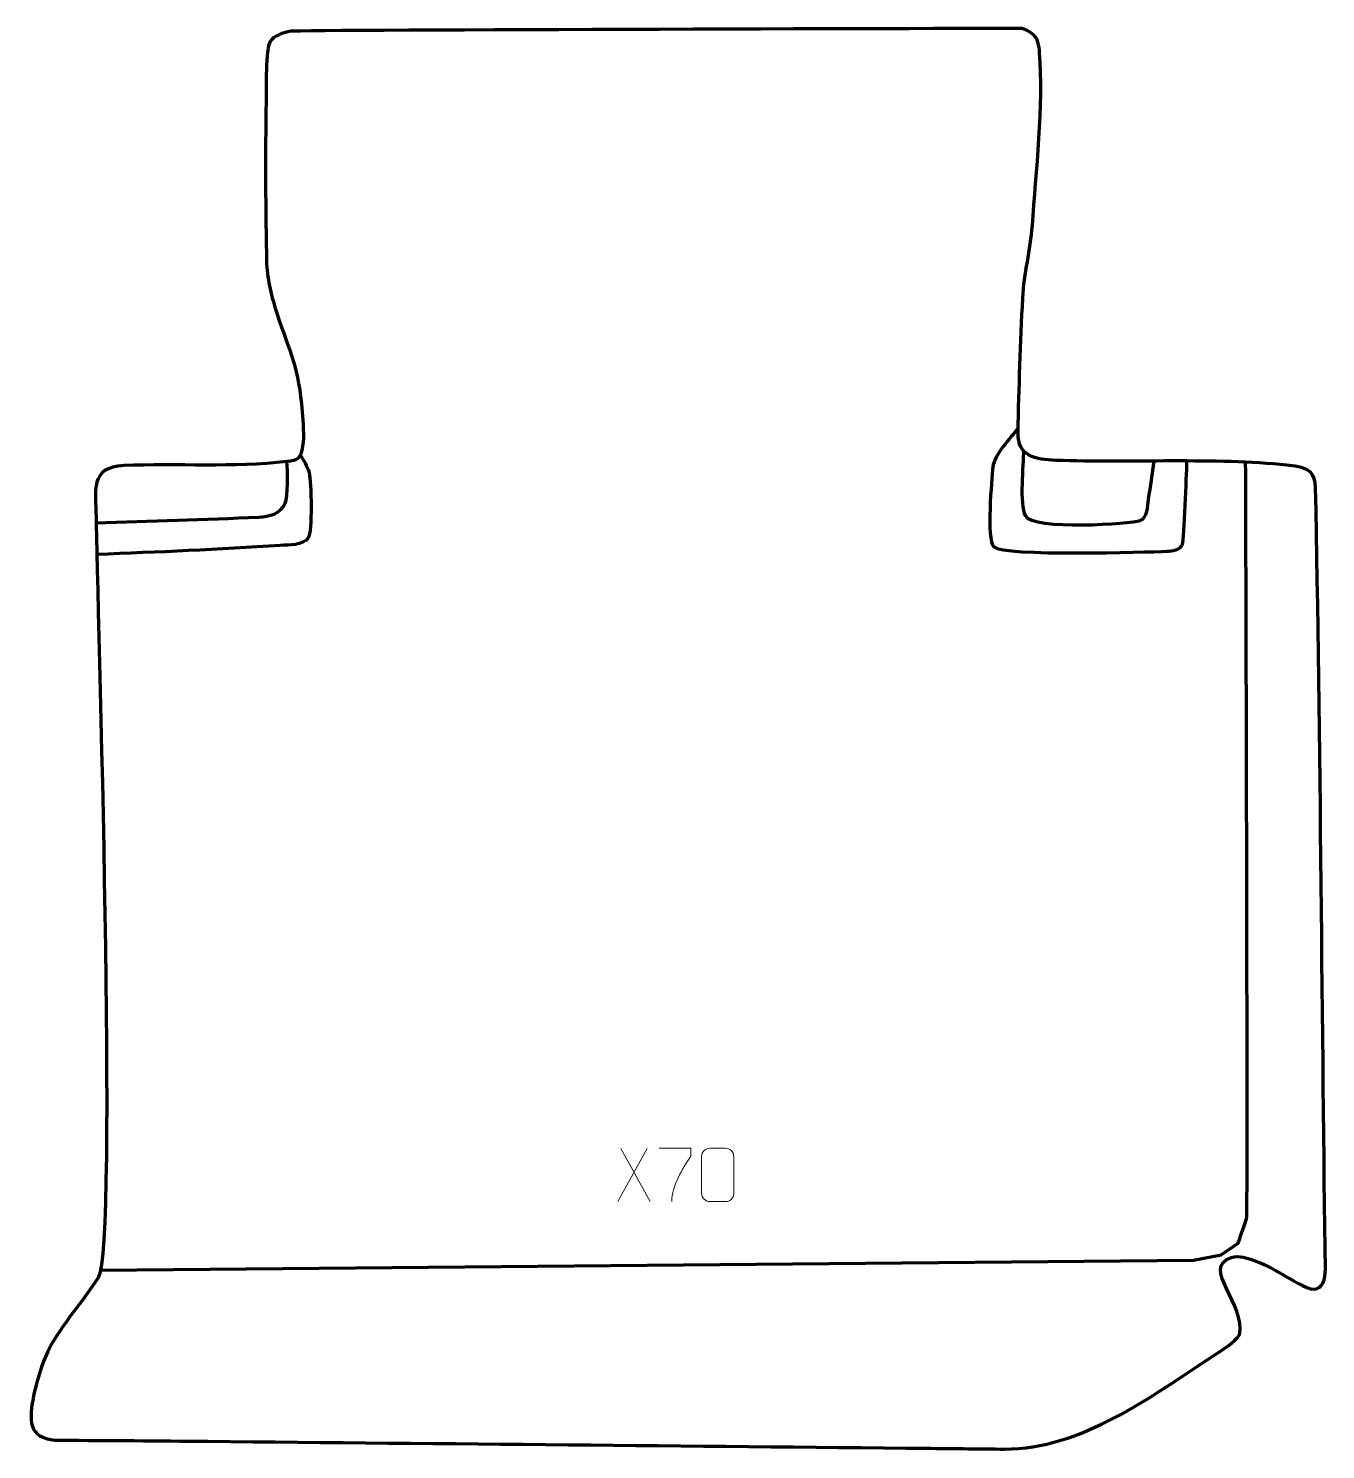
# Model space of a CAD drawing. Header units: millimetres. Extents: x -304 to 303, y -333 to 333.
import ezdxf

# ---------------------------------------------------------------- set-up
doc = ezdxf.new("R2010")
doc.units = ezdxf.units.MM
doc.header["$MEASUREMENT"] = 0
doc.layers.add('layer 1', color=7, linetype='Continuous')
doc.layers.add('layer 2', color=7, linetype='Continuous')

msp = doc.modelspace()

# ---------------------------------------------------------------- linework, layer by layer
at = {"layer": 'layer 1', "color": 142, "lineweight": 158}
for points, knots in [([(159.2166, 145.4038), (155.5585, 140.9733), (148.0365, 133.0537), (147.4065, 127.4084), (147.4065, 127.4084), (146.8138, 121.2237), (144.2444, 93.5128), (147.8277, 89.8306), (147.8277, 89.8306), (152.1475, 85.3917), (219.7434, 87.4924), (228.7442, 87.8111), (228.7442, 87.8111), (231.3189, 87.9023), (235.2762, 88.3274), (236.2123, 91.1866), (236.2123, 91.1866), (237.1075, 93.921), (238.0958, 123.9436), (238.2954, 129.1743), (238.2954, 129.1743), (238.2954, 129.1743), (238.3316, 130.1229), (238.3316, 130.1229)], [0, 0, 0, 0, 0.14285714, 0.14285714, 0.14285714, 0.14285714, 0.28571429, 0.28571429, 0.28571429, 0.28571429, 0.42857143, 0.42857143, 0.42857143, 0.42857143, 0.57142857, 0.57142857, 0.57142857, 0.57142857, 0.71428571, 0.71428571, 0.71428571, 0.71428571, 1, 1, 1, 1]), ([(161.7588, 134.9538), (161.5276, 128.4691), (159.8542, 109.5267), (162.4661, 104.5327), (162.4661, 104.5327), (166.1773, 97.4366), (212.5201, 100.7989), (216.4182, 102.2628), (216.4182, 102.2628), (220.0002, 103.6082), (219.8626, 108.8105), (220.3609, 112.2671), (220.3609, 112.2671), (221.2178, 118.2111), (222.0735, 124.1666), (222.9749, 130.1034)], [0, 0, 0, 0, 0.2, 0.2, 0.2, 0.2, 0.4, 0.4, 0.4, 0.4, 0.6, 0.6, 0.6, 0.6, 1, 1, 1, 1]), ([(-272.7233, 101.0843), (-247.3493, 102.0109), (-221.9281, 102.5722), (-196.5728, 103.8696), (-196.5728, 103.8696), (-191.6045, 104.1238), (-186.3769, 105.2224), (-184.1065, 110.29), (-184.1065, 110.29), (-182.8124, 113.1785), (-182.9218, 125.4325), (-183.3945, 129.8159)], [0, 0, 0, 0, 0.25, 0.25, 0.25, 0.25, 0.5, 0.5, 0.5, 0.5, 1, 1, 1, 1]), ([(-177.0484, 132.9573), (-174.5891, 128.8627), (-173.448, 126.5894), (-172.9206, 124.5762), (-172.9206, 124.5762), (-171.8311, 120.4178), (-171.4017, 96.7742), (-173.3394, 94.1116), (-173.3394, 94.1116), (-176.0333, 90.41), (-182.2197, 90.8371), (-186.5461, 90.5371), (-186.5461, 90.5371), (-215.0196, 88.5624), (-243.8797, 87.5048), (-272.4026, 86.2486)], [0, 0, 0, 0, 0.2, 0.2, 0.2, 0.2, 0.4, 0.4, 0.4, 0.4, 0.6, 0.6, 0.6, 0.6, 1, 1, 1, 1]), ([(-270.6598, -248.9969), (-270.6598, -248.9969), (241.319, -244.2624), (241.319, -244.2624), (241.319, -244.2624), (241.319, -244.2624), (254.3287, -241.8477), (254.3287, -241.8477), (254.3287, -241.8477), (254.3287, -241.8477), (262.3662, -236.3014), (262.3662, -236.3014), (262.3662, -236.3014), (262.3662, -236.3014), (265.5851, -226.4353), (266.2747, -224.8598), (266.2747, -224.8598), (266.9642, -223.2843), (265.8107, 129.5547), (265.8107, 129.5547)], [0, 0, 0, 0, 0.16666667, 0.16666667, 0.16666667, 0.16666667, 0.33333333, 0.33333333, 0.33333333, 0.33333333, 0.5, 0.5, 0.5, 0.5, 0.66666667, 0.66666667, 0.66666667, 0.66666667, 1, 1, 1, 1])]:
    msp.add_open_spline(points, degree=3, knots=knots, dxfattribs=at)
at = {"layer": 'layer 1', "color": 250, "lineweight": 9}
for points in [[(-14.6424, -191.9085), (-14.6424, -191.9085), (-28.383, -216.8043), (-28.383, -216.8043)], [(-26.9284, -191.9085), (-26.9284, -191.9085), (-13.1878, -216.862), (-13.1878, -216.862)]]:
    msp.add_open_spline(points, degree=3, dxfattribs=at)
for points, knots in [([(-8.9208, -191.8771), (-8.9208, -191.8771), (5.8953, -191.8771), (5.8953, -191.8771), (5.8953, -191.8771), (5.895, -193.1267), (5.895, -194.3763), (5.8953, -195.6261), (5.8953, -195.6261), (1.9009, -201.6232), (-3.0143, -209.4568), (-3.0143, -216.8356)], [0, 0, 0, 0, 0.25, 0.25, 0.25, 0.25, 0.5, 0.5, 0.5, 0.5, 1, 1, 1, 1]), ([(14.9066, -191.8571), (17.2727, -191.8571), (19.6392, -191.8571), (22.0057, -191.8571), (22.0057, -191.8571), (23.9862, -191.8215), (26.0122, -193.3158), (26.0393, -195.7579), (26.0393, -195.7579), (26.0389, -201.5153), (26.0389, -207.2731), (26.0393, -213.0313), (26.0393, -213.0313), (25.8972, -215.3589), (24.1908, -216.8412), (22.0057, -216.852), (22.0057, -216.852), (19.6333, -216.8516), (17.2609, -216.8516), (14.8889, -216.852), (14.8889, -216.852), (12.9304, -216.9576), (10.924, -215.0697), (10.9354, -213.0487), (10.9354, -213.0487), (10.9358, -207.2681), (10.9358, -201.4878), (10.9354, -195.708), (10.9354, -195.708), (10.9397, -193.566), (12.7168, -191.8435), (14.9066, -191.8571)], [0, 0, 0, 0, 0.11111111, 0.11111111, 0.11111111, 0.11111111, 0.22222222, 0.22222222, 0.22222222, 0.22222222, 0.33333333, 0.33333333, 0.33333333, 0.33333333, 0.44444444, 0.44444444, 0.44444444, 0.44444444, 0.55555556, 0.55555556, 0.55555556, 0.55555556, 0.66666667, 0.66666667, 0.66666667, 0.66666667, 0.77777778, 0.77777778, 0.77777778, 0.77777778, 1, 1, 1, 1])]:
    msp.add_open_spline(points, degree=3, knots=knots, dxfattribs=at)
at = {"layer": 'layer 2', "color": 242, "lineweight": 158}
msp.add_open_spline([(161.0481, 332.7646), (163.3438, 332.0083), (165.4108, 330.835), (167.0704, 329.0442), (167.0704, 329.0442), (168.3955, 327.6141), (169.0377, 324.7335), (169.2965, 321.3409), (169.2965, 321.3409), (171.1197, 297.4436), (167.674, 265.0848), (165.89, 240.5059), (165.89, 240.5059), (165.0344, 228.7271), (161.997, 218.0716), (161.4003, 206.4183), (161.4003, 206.4183), (160.3308, 185.5343), (159.6253, 164.3946), (159.1746, 143.4864), (159.1746, 143.4864), (158.9551, 132.2088), (167.5187, 130.7312), (176.8571, 130.4064), (176.8571, 130.4064), (211.4781, 129.2024), (251.5298, 131.6094), (285.1659, 128.1916), (285.1659, 128.1916), (296.309, 127.0592), (298.4073, 124.4409), (298.5583, 117.4668), (298.5583, 117.4668), (300.9637, 6.4551), (301.6916, -144.1152), (303.189, -248.4759), (303.189, -248.4759), (303.2583, -253.3046), (301.7468, -257.8429), (297.6306, -257.9078), (297.6306, -257.9078), (294.5786, -257.9558), (285.8238, -252.5435), (282.8943, -250.8469), (282.8943, -250.8469), (277.5952, -247.7781), (265.5489, -240.9744), (259.1211, -243.0059), (259.1211, -243.0059), (244.5426, -247.6137), (266.2695, -265.2005), (262.8712, -279.1942), (262.8712, -279.1942), (260.9639, -282.5799), (254.1851, -286.8041), (250.8548, -288.9577), (250.8548, -288.9577), (221.9989, -307.7771), (188.801, -333.0102), (152.8011, -332.7645), (152.8011, -332.7645), (141.3065, -332.686), (129.8072, -332.5192), (118.3121, -332.4059), (118.3121, -332.4059), (118.3121, -332.4059), (117.3538, -332.3967), (117.3538, -332.3967), (117.3538, -332.3967), (4.7532, -331.3016), (-107.8473, -330.2065), (-220.4479, -329.1112), (-220.4479, -329.1112), (-243.452, -328.903), (-266.405, -328.7153), (-289.4112, -328.6415), (-289.4112, -328.6415), (-303.7137, -328.5956), (-304.4431, -321.1741), (-302.2747, -309.2615), (-302.2747, -309.2615), (-300.9743, -302.1171), (-298.076, -292.3637), (-294.7637, -285.8684), (-294.7637, -285.8684), (-288.6452, -274.2607), (-278.8071, -263.5695), (-271.7753, -252.5328), (-271.7753, -252.5328), (-262.4218, -237.8522), (-272.3773, 68.4389), (-272.7647, 103.9445), (-272.7647, 103.9445), (-272.8966, 116.0392), (-275.8922, 127.2231), (-259.7834, 127.9639), (-259.7834, 127.9639), (-234.6586, 128.9955), (-208.2598, 126.9681), (-183.3945, 129.8159), (-183.3945, 129.8159), (-178.2423, 130.406), (-176.9105, 131.2533), (-175.9814, 136.9876), (-175.9814, 136.9876), (-175.164, 142.0322), (-175.8337, 148.0449), (-176.2517, 153.1588), (-176.2517, 153.1588), (-177.7092, 173.6937), (-181.9364, 180.7653), (-188.0446, 199.3483), (-188.0446, 199.3483), (-190.548, 207.0817), (-192.3912, 214.3602), (-192.8634, 222.5133), (-192.8634, 222.5133), (-193.4418, 247.6019), (-193.4408, 273.498), (-193.1251, 298.6008), (-193.1251, 298.6008), (-193.0533, 304.1862), (-193.442, 323.3213), (-191.1734, 326.6603), (-191.1734, 326.6603), (-189.3134, 329.3978), (-185.5683, 330.7397), (-181.4408, 331.4031), (-181.4408, 331.4031), (-177.3134, 332.0664), (161.0481, 332.7646), (161.0481, 332.7646)], degree=3, knots=[0, 0, 0, 0, 0.02941176, 0.02941176, 0.02941176, 0.02941176, 0.05882353, 0.05882353, 0.05882353, 0.05882353, 0.08823529, 0.08823529, 0.08823529, 0.08823529, 0.11764706, 0.11764706, 0.11764706, 0.11764706, 0.14705882, 0.14705882, 0.14705882, 0.14705882, 0.17647059, 0.17647059, 0.17647059, 0.17647059, 0.20588235, 0.20588235, 0.20588235, 0.20588235, 0.23529412, 0.23529412, 0.23529412, 0.23529412, 0.26470588, 0.26470588, 0.26470588, 0.26470588, 0.29411765, 0.29411765, 0.29411765, 0.29411765, 0.32352941, 0.32352941, 0.32352941, 0.32352941, 0.35294118, 0.35294118, 0.35294118, 0.35294118, 0.38235294, 0.38235294, 0.38235294, 0.38235294, 0.41176471, 0.41176471, 0.41176471, 0.41176471, 0.44117647, 0.44117647, 0.44117647, 0.44117647, 0.47058824, 0.47058824, 0.47058824, 0.47058824, 0.5, 0.5, 0.5, 0.5, 0.52941176, 0.52941176, 0.52941176, 0.52941176, 0.55882353, 0.55882353, 0.55882353, 0.55882353, 0.58823529, 0.58823529, 0.58823529, 0.58823529, 0.61764706, 0.61764706, 0.61764706, 0.61764706, 0.64705882, 0.64705882, 0.64705882, 0.64705882, 0.67647059, 0.67647059, 0.67647059, 0.67647059, 0.70588235, 0.70588235, 0.70588235, 0.70588235, 0.73529412, 0.73529412, 0.73529412, 0.73529412, 0.76470588, 0.76470588, 0.76470588, 0.76470588, 0.79411765, 0.79411765, 0.79411765, 0.79411765, 0.82352941, 0.82352941, 0.82352941, 0.82352941, 0.85294118, 0.85294118, 0.85294118, 0.85294118, 0.88235294, 0.88235294, 0.88235294, 0.88235294, 0.91176471, 0.91176471, 0.91176471, 0.91176471, 0.94117647, 0.94117647, 0.94117647, 0.94117647, 1, 1, 1, 1], dxfattribs=at)

doc.saveas('drawing.dxf')
